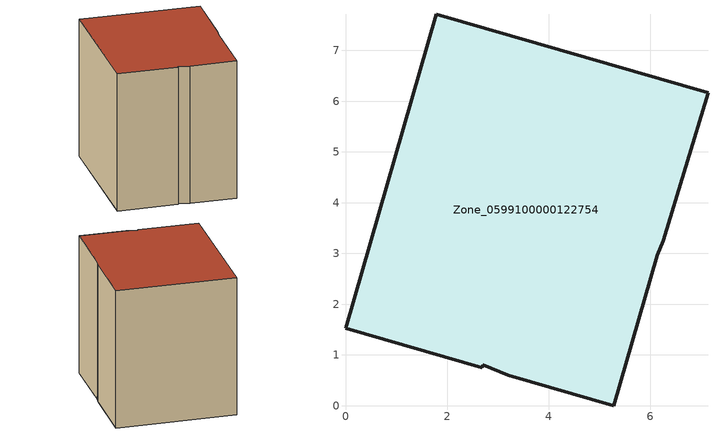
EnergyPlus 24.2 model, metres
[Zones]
Zone_0599100000122754
 floor ground (C_G): 5.28,0 3.21,0.6 2.71,0.81 2.69,0.75 0,1.53 1.79,7.71 7.14,6.16 6.26,3.25 6.14,2.97 z0
 wall outside (C_F): 6.26,3.25 7.14,6.16 1.79,7.71 0,1.53 2.69,0.75 2.71,0.81 3.21,0.6 5.28,0 6.14,2.97 6.26,3.25 z0:6.62
 roof outside (C_R): 3.21,0.6 5.28,0 6.14,2.97 6.26,3.25 7.14,6.16 1.79,7.71 0,1.53 2.69,0.75 2.71,0.81 z6.62
[BUILDING]
Pand.0599100000122754: North Axis=0; Terrain=City; Loads Convergence Tolerance Value=0.04; Temperature Convergence Tolerance Value=0.4; Solar Distribution=FullExterior; Maximum Number of Warmup Days=25; Minimum Number of Warmup Days=1
[Site:Location]
Rotterdam.The.Hague.AP_ZH_NLD Design_Conditions: Latitude=51.96; Longitude=4.45; Time Zone=1; Elevation=-4.5
[SITE:GROUNDTEMPERATURE:BUILDINGSURFACE]
18, 18, 18, 18, 18, 18, 18, 18, 18, 18, 18, 18
[MATERIAL] Thermal Absorptance=0.9; Solar Absorptance=0.7; Visible Absorptance=0.7
Name | Roughness | Thickness | Conductivity | Density | Specific Heat
G.TC.1946 | MediumSmooth | 0.15 | 1 | 540 | 1210
F.TC.1946 | Rough | 0.3 | 0.857143 | 1920 | 840
R.TC.1946 | MediumRough | 0.2 | 0.909091 | 1500 | 1000
[CONSTRUCTION]
C_G: G.TC.1946
C_F: F.TC.1946
C_R: R.TC.1946
[ZONE]
Zone_0599100000122754: Type=1; Multiplier=1; Ceiling Height=Autocalculate; Volume=Autocalculate; Floor Area=autocalculate; Part of Total Floor Area=Yes
[ZONEINFILTRATION:DESIGNFLOWRATE]
Infil_Zone_0599100000122754: Zone or ZoneList or Space or SpaceList=Zone_0599100000122754; Schedule=AlwaysOn; Design Flow Rate Calculation Method=Flow/Area; Flow Rate per Floor Area=0.003; Constant Term Coefficient=1; Temperature Term Coefficient=0; Velocity Term Coefficient=0; Velocity Squared Term Coefficient=0
[HVACTEMPLATE:ZONE:IDEALLOADSAIRSYSTEM]
Zone_0599100000122754: Maximum Heating Supply Air Temperature=50; Minimum Cooling Supply Air Temperature=13; Maximum Heating Supply Air Humidity Ratio=0.0156; Minimum Cooling Supply Air Humidity Ratio=0.0077; Heating Limit=NoLimit; Cooling Limit=NoLimit; Dehumidification Control Type=ConstantSensibleHeatRatio; Cooling Sensible Heat Ratio=0.7; Dehumidification Setpoint=60; Humidification Control Type=None; Humidification Setpoint=30; Outdoor Air Method=None; Outdoor Air Flow Rate per Person=0.00944; Outdoor Air Flow Rate per Zone Floor Area=0; Outdoor Air Flow Rate per Zone=0; Demand Controlled Ventilation Type=None; Outdoor Air Economizer Type=NoEconomizer; Heat Recovery Type=None; Sensible Heat Recovery Effectiveness=0.7; Latent Heat Recovery Effectiveness=0.65
[ZONECONTROL:THERMOSTAT]
ThermostatControl_Zone_0599100000122754: Zone or ZoneList=Zone_0599100000122754; Control Type Schedule=DualSetpointControlType; Control 1=Thermostat_Zone_0599100000122754; Temperature Difference Between Cutout And Setpoint=0
[THERMOSTATSETPOINT:DUALSETPOINT]
Thermostat_Zone_0599100000122754: Heating Setpoint Temperature Schedule=HeatingSetpoint_Zone_0599100000122754; Cooling Setpoint Temperature Schedule=CoolingSetpoint_Zone_0599100000122754
[SCHEDULE:COMPACT]
HeatingSetpoint_Zone_0599100000122754: Through: 12/31, For: AllDays, Until: 24:00, 21
CoolingSetpoint_Zone_0599100000122754: Through: 12/31, For: AllDays, Until: 24:00, 24
DualSetpointControlType: Through: 12/31, For: AllDays, Until: 24:00, 4
AlwaysOn: Through: 12/31, For: AllDays, Until: 24:00, 1
